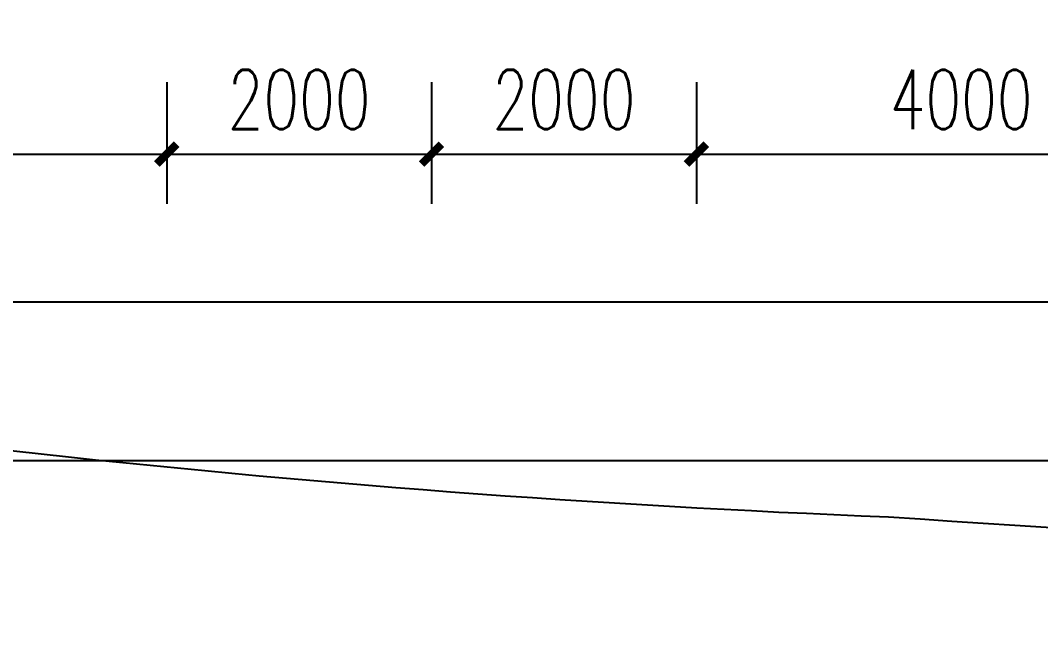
# Model space of a CAD drawing. Extents: x 1332 to 175445, y 256143 to 386027.
# Drawn here: x 64898 to 72603, y 376014 to 380638 of the extents above; entities that cross this region are included whole.
import ezdxf

# ---------------------------------------------------------------- set-up
doc = ezdxf.new("R2010")
doc.units = 0
doc.header["$LTSCALE"] = 10
doc.header["$MEASUREMENT"] = 0
doc.layers.add('00-填充', color=8, linetype='Continuous')
doc.layers.add('PUB_DIM', color=3, linetype='Continuous')
doc.styles.add('_TCH_DIM_T3', font='SIMPLEX', dxfattribs={"width": 0.705882, "bigfont": 'GBCBIG'})
doc.dimstyles.new('_TCH_ARCH&&150', dxfattribs={"dimtxt": 446.25, "dimasz": 150, "dimexe": 375, "dimexo": 450, "dimgap": 189.375, "dimtad": 1, "dimdec": 0, "dimrnd": 5, "dimzin": 0, "dimdsep": 46, "dimtxsty": '_TCH_DIM_T3', "dimblk": 'ARCHTICK', "dimcen": 0.09, "dimclrt": 7, "dimazin": 2, "dimtfac": 1, "dimtdec": 0, "dimtix": 1, "dimtmove": 2, "dimatfit": 3, "dimfxl": 0, "dimtolj": 1, "dimtzin": 0, "dimarcsym": 0})

# ---------------------------------------------------------------- blocks, each defined once
blk = doc.blocks.new('_ArchTick')
at = {"color": 0, "linetype": 'ByBlock', "const_width": 0.4}
blk.add_lwpolyline([(-0.5, -0.5), (0.5, 0.5)], dxfattribs=at)
blk = doc.blocks.new('*D402')
at = {"layer": 'Defpoints', "color": 0, "transparency": 16777216}
for p in [(62003.3, 380622.2), (66003.3, 380622.2), (66003.3, 379628.2)]:
    blk.add_point(p, dxfattribs=at)
at = {"layer": 'PUB_DIM', "color": 0, "lineweight": -2, "transparency": 16777216}
for p, q in [((62003.3, 380172.2), (62003.3, 379253.2)), ((66003.3, 380172.2), (66003.3, 379253.2)), ((62003.3, 379628.2), (66003.3, 379628.2))]:
    blk.add_line(p, q, dxfattribs=at)
at = {"layer": 'PUB_DIM', "color": 0, "lineweight": -2, "transparency": 16777216, "xscale": 150, "yscale": 150, "zscale": 150, "rotation": 180}
blk.add_blockref('_ArchTick', (62003.3, 379628.2), dxfattribs=at)
at = {"layer": 'PUB_DIM', "color": 0, "lineweight": -2, "transparency": 16777216, "xscale": 150, "yscale": 150, "zscale": 150}
blk.add_blockref('_ArchTick', (66003.3, 379628.2), dxfattribs=at)
at = {"layer": 'PUB_DIM', "color": 7, "transparency": 16777216, "insert": (64003.3, 380040.7), "char_height": 446.25, "attachment_point": 5, "style": '_TCH_DIM_T3'}
blk.add_mtext('\\A1;4000', dxfattribs=at)
blk = doc.blocks.new('*D403')
at = {"layer": 'Defpoints', "color": 0, "transparency": 16777216}
for p in [(66003.3, 380622.2), (68003.3, 380622.2), (68003.3, 379628.2)]:
    blk.add_point(p, dxfattribs=at)
at = {"layer": 'PUB_DIM', "color": 0, "lineweight": -2, "transparency": 16777216}
for p, q in [((66003.3, 380172.2), (66003.3, 379253.2)), ((68003.3, 380172.2), (68003.3, 379253.2)), ((66003.3, 379628.2), (68003.3, 379628.2))]:
    blk.add_line(p, q, dxfattribs=at)
at = {"layer": 'PUB_DIM', "color": 0, "lineweight": -2, "transparency": 16777216, "xscale": 150, "yscale": 150, "zscale": 150, "rotation": 180}
blk.add_blockref('_ArchTick', (66003.3, 379628.2), dxfattribs=at)
at = {"layer": 'PUB_DIM', "color": 0, "lineweight": -2, "transparency": 16777216, "xscale": 150, "yscale": 150, "zscale": 150}
blk.add_blockref('_ArchTick', (68003.3, 379628.2), dxfattribs=at)
at = {"layer": 'PUB_DIM', "color": 7, "transparency": 16777216, "insert": (67003.3, 380040.7), "char_height": 446.25, "attachment_point": 5, "style": '_TCH_DIM_T3'}
blk.add_mtext('\\A1;2000', dxfattribs=at)
blk = doc.blocks.new('*D404')
at = {"layer": 'Defpoints', "color": 0, "transparency": 16777216}
for p in [(68003.3, 380622.2), (70003.3, 380622.2), (70003.3, 379628.2)]:
    blk.add_point(p, dxfattribs=at)
at = {"layer": 'PUB_DIM', "color": 0, "lineweight": -2, "transparency": 16777216}
for p, q in [((68003.3, 380172.2), (68003.3, 379253.2)), ((70003.3, 380172.2), (70003.3, 379253.2)), ((68003.3, 379628.2), (70003.3, 379628.2))]:
    blk.add_line(p, q, dxfattribs=at)
at = {"layer": 'PUB_DIM', "color": 0, "lineweight": -2, "transparency": 16777216, "xscale": 150, "yscale": 150, "zscale": 150, "rotation": 180}
blk.add_blockref('_ArchTick', (68003.3, 379628.2), dxfattribs=at)
at = {"layer": 'PUB_DIM', "color": 0, "lineweight": -2, "transparency": 16777216, "xscale": 150, "yscale": 150, "zscale": 150}
blk.add_blockref('_ArchTick', (70003.3, 379628.2), dxfattribs=at)
at = {"layer": 'PUB_DIM', "color": 7, "transparency": 16777216, "insert": (69003.3, 380040.7), "char_height": 446.25, "attachment_point": 5, "style": '_TCH_DIM_T3'}
blk.add_mtext('\\A1;2000', dxfattribs=at)
blk = doc.blocks.new('*D405')
at = {"layer": 'Defpoints', "color": 0, "transparency": 16777216}
for p in [(70003.3, 380622.2), (74003.3, 380622.2), (74003.3, 379628.2)]:
    blk.add_point(p, dxfattribs=at)
at = {"layer": 'PUB_DIM', "color": 0, "lineweight": -2, "transparency": 16777216}
for p, q in [((70003.3, 380172.2), (70003.3, 379253.2)), ((74003.3, 380172.2), (74003.3, 379253.2)), ((70003.3, 379628.2), (74003.3, 379628.2))]:
    blk.add_line(p, q, dxfattribs=at)
at = {"layer": 'PUB_DIM', "color": 0, "lineweight": -2, "transparency": 16777216, "xscale": 150, "yscale": 150, "zscale": 150, "rotation": 180}
blk.add_blockref('_ArchTick', (70003.3, 379628.2), dxfattribs=at)
at = {"layer": 'PUB_DIM', "color": 0, "lineweight": -2, "transparency": 16777216, "xscale": 150, "yscale": 150, "zscale": 150}
blk.add_blockref('_ArchTick', (74003.3, 379628.2), dxfattribs=at)
at = {"layer": 'PUB_DIM', "color": 7, "transparency": 16777216, "insert": (72003.3, 380040.7), "char_height": 446.25, "attachment_point": 5, "style": '_TCH_DIM_T3'}
blk.add_mtext('\\A1;4000', dxfattribs=at)
blk = doc.blocks.new('*D421')
at = {"layer": 'Defpoints', "color": 0, "transparency": 16777216}
for p in [(45503.3, 380622.2), (104003.3, 380622.2), (104003.3, 378511.3)]:
    blk.add_point(p, dxfattribs=at)
at = {"layer": 'PUB_DIM', "color": 0, "lineweight": -2, "transparency": 16777216}
for p, q in [((45503.3, 380172.2), (45503.3, 378136.3)), ((104003.3, 380172.2), (104003.3, 378136.3)), ((45503.3, 378511.3), (104003.3, 378511.3))]:
    blk.add_line(p, q, dxfattribs=at)
at = {"layer": 'PUB_DIM', "color": 0, "lineweight": -2, "transparency": 16777216, "xscale": 150, "yscale": 150, "zscale": 150, "rotation": 180}
blk.add_blockref('_ArchTick', (45503.3, 378511.3), dxfattribs=at)
at = {"layer": 'PUB_DIM', "color": 0, "lineweight": -2, "transparency": 16777216, "xscale": 150, "yscale": 150, "zscale": 150}
blk.add_blockref('_ArchTick', (104003.3, 378511.3), dxfattribs=at)
at = {"layer": 'PUB_DIM', "color": 7, "transparency": 16777216, "insert": (74753.3, 378923.8), "char_height": 446.25, "attachment_point": 5, "style": '_TCH_DIM_T3'}
blk.add_mtext('\\A1;58500', dxfattribs=at)
blk = doc.blocks.new('*D423')
at = {"layer": 'Defpoints', "color": 0, "transparency": 16777216}
for p in [(45503.3, 378806.6), (158503.3, 378806.6), (158503.3, 377315.2)]:
    blk.add_point(p, dxfattribs=at)
at = {"layer": 'PUB_DIM', "color": 0, "lineweight": -2, "transparency": 16777216}
for p, q in [((45503.3, 378356.6), (45503.3, 376940.2)), ((158503.3, 378356.6), (158503.3, 376940.2)), ((45503.3, 377315.2), (158503.3, 377315.2))]:
    blk.add_line(p, q, dxfattribs=at)
at = {"layer": 'PUB_DIM', "color": 0, "lineweight": -2, "transparency": 16777216, "xscale": 150, "yscale": 150, "zscale": 150, "rotation": 180}
blk.add_blockref('_ArchTick', (45503.3, 377315.2), dxfattribs=at)
at = {"layer": 'PUB_DIM', "color": 0, "lineweight": -2, "transparency": 16777216, "xscale": 150, "yscale": 150, "zscale": 150}
blk.add_blockref('_ArchTick', (158503.3, 377315.2), dxfattribs=at)
at = {"layer": 'PUB_DIM', "color": 7, "transparency": 16777216, "insert": (102003.3, 377727.7), "char_height": 446.25, "attachment_point": 5, "style": '_TCH_DIM_T3'}
blk.add_mtext('\\A1;113000', dxfattribs=at)

msp = doc.modelspace()

# ---------------------------------------------------------------- linework, layer by layer
at = {"layer": '00-填充', "elevation": -36503}
msp.add_lwpolyline([(45503.3, 381704.6, 0.072245), (71455.3, 376888.6, 0.01957), (101991.3, 376039, -2.382323)], format="xyb", dxfattribs=at)

# ---------------------------------------------------------------- dimensions: what is measured, and where the dimension line sits
at = {"layer": 'PUB_DIM'}
for p1, p2, distance, picture, middle in [((45503.3, 380622.2), (104003.3, 380622.2), -2110.9, '*D421', (74753.3, 378923.8)), ((62003.3, 380622.2), (66003.3, 380622.2), -994, '*D402', (64003.3, 380040.7)), ((66003.3, 380622.2), (68003.3, 380622.2), -994, '*D403', (67003.3, 380040.7)), ((68003.3, 380622.2), (70003.3, 380622.2), -994, '*D404', (69003.3, 380040.7)), ((70003.3, 380622.2), (74003.3, 380622.2), -994, '*D405', (72003.3, 380040.7)), ((45503.3, 378806.6), (158503.3, 378806.6), -1491.3, '*D423', (102003.3, 377727.7))]:
    dim = msp.add_aligned_dim(p1=p1, p2=p2, distance=distance, dimstyle='_TCH_ARCH&&150', dxfattribs=at)
    dim.commit()
    dim.dimension.update_dxf_attribs({"geometry": picture, "text_midpoint": middle})

doc.saveas('drawing.dxf')
